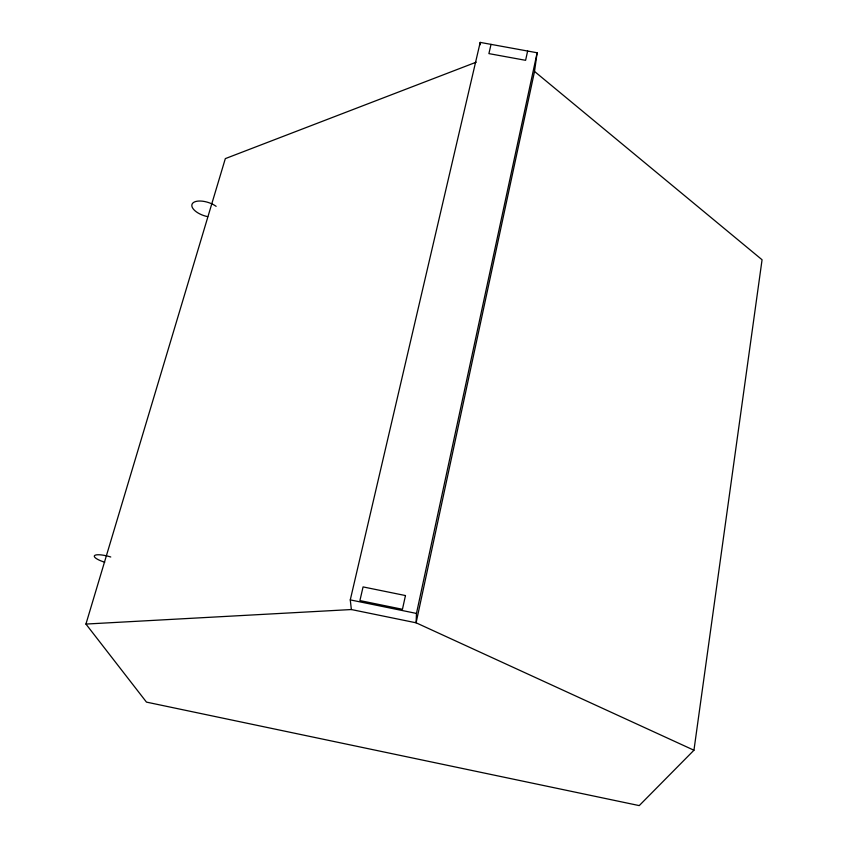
<?xml version="1.0" encoding="UTF-8"?>
<svg xmlns="http://www.w3.org/2000/svg" width="848" height="848" viewBox="0 0 848 848"><rect width="100%" height="100%" fill="white"/><g stroke="black" fill="none" stroke-linecap="round" stroke-linejoin="round"><path stroke-width="1.27" d="M537.134 52.767L416.474 613.433L416.103 622.803L693.95 750.226L762.066 259.764L534.526 71.444L537.134 52.767L480.201 42.4L350.277 599.896L351.369 609.542L416.103 622.803L534.526 71.444M480 44.912L480.201 42.4M527.626 51.039L525.601 60.314L488.904 53.615L491.024 44.372M693.95 750.226L639.233 805.6L146.471 702.112L85.934 624.064L225.324 158.618L476.216 62.18M85.934 624.064L351.369 609.542M350.277 599.896L416.474 613.433M207.686 216.653A15.041 6.932 18.2 0 1 192.581 203.34A15.041 6.932 18.2 0 1 216.134 206.329M104.707 562.224A13.801 3.35 15.1 0 1 94.647 555.504A13.801 3.35 15.1 0 1 110.759 556.998M405.461 595.55L402.45 609.288L359.912 600.585L363.071 586.911L405.461 595.55"/></g></svg>
